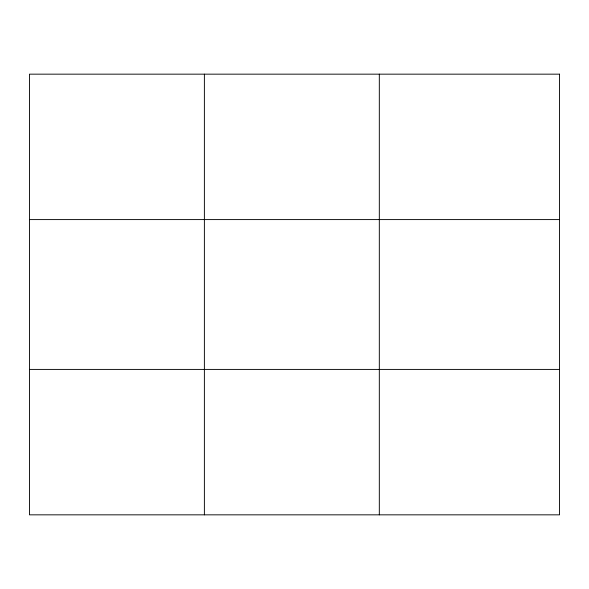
<?xml version="1.0" encoding="UTF-8"?>
<svg xmlns="http://www.w3.org/2000/svg" width="589" height="589" viewBox="0 0 589 589"><rect width="100%" height="100%" fill="white"/><g stroke="black" fill="none" stroke-linecap="round" stroke-linejoin="round"><path stroke-width="0.88" d="M204.383 514.838L204.383 74.162M379.316 514.838L379.316 74.162M29.45 219.587L559.55 219.587M29.45 369.413L559.55 369.413M559.55 74.162L559.55 514.838L29.45 514.838L29.45 74.162L559.55 74.162"/></g></svg>
